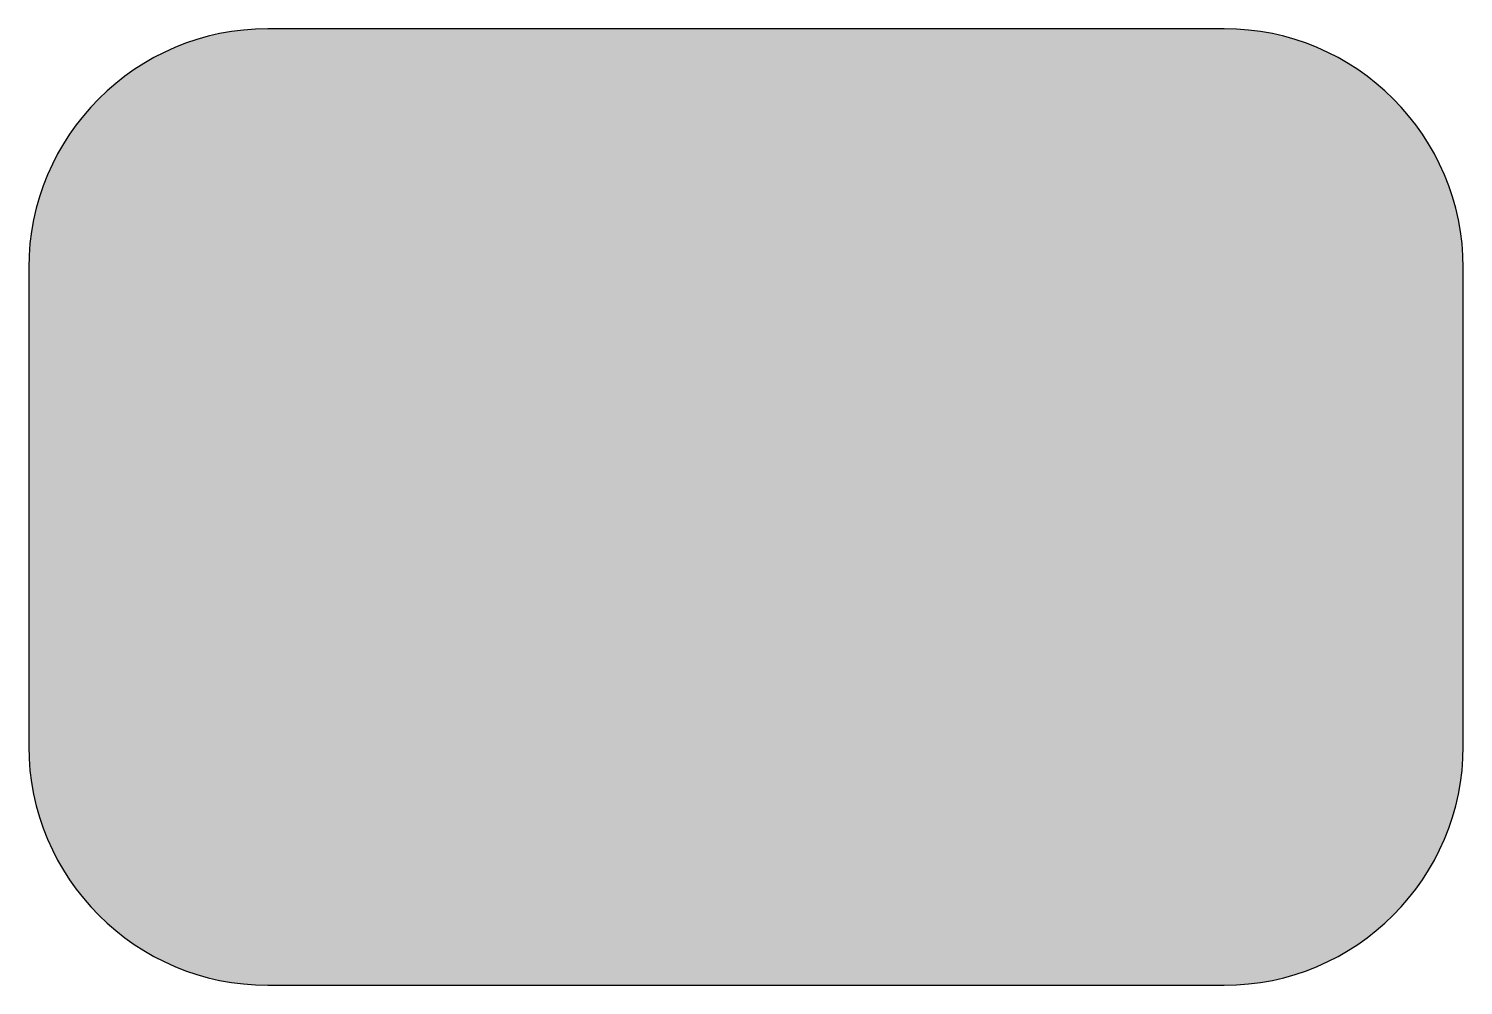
# Model space of a CAD drawing. Header units: millimetres. Extents: x 10 to 40, y 10 to 30.
import ezdxf

# ---------------------------------------------------------------- set-up
doc = ezdxf.new("R2010")
doc.units = ezdxf.units.MM
doc.layers.get('0').update_dxf_attribs({"lineweight": 25})

msp = doc.modelspace()

# ---------------------------------------------------------------- hatches: boundary and pattern name
at = {"transparency": 33554687}
h = msp.add_hatch(color=256, dxfattribs=at)
edge = h.paths.add_edge_path(flags=0)
edge.add_line((15, 10), (35, 10))
edge.add_arc((35, 15), 5, 270, 360)
edge.add_line((40, 15), (40, 25))
edge.add_arc((35, 25), 5, 0, 90)
edge.add_line((35, 30), (15, 30))
edge.add_arc((15, 25), 5, 90, 180)
edge.add_line((10, 25), (10, 15))
edge.add_arc((15, 15), 5, 180, 270)

# ---------------------------------------------------------------- linework, layer by layer
for p, q in [((35, 30), (15, 30)), ((10, 25), (10, 15)), ((40, 15), (40, 25)), ((15, 10), (35, 10))]:
    msp.add_line(p, q)
for centre, start, end in [((15, 25), 90, 180), ((35, 25), 0, 90), ((15, 15), 180, 270), ((35, 15), 270, 0)]:
    msp.add_arc(centre, 5, start, end)

doc.saveas('drawing.dxf')
